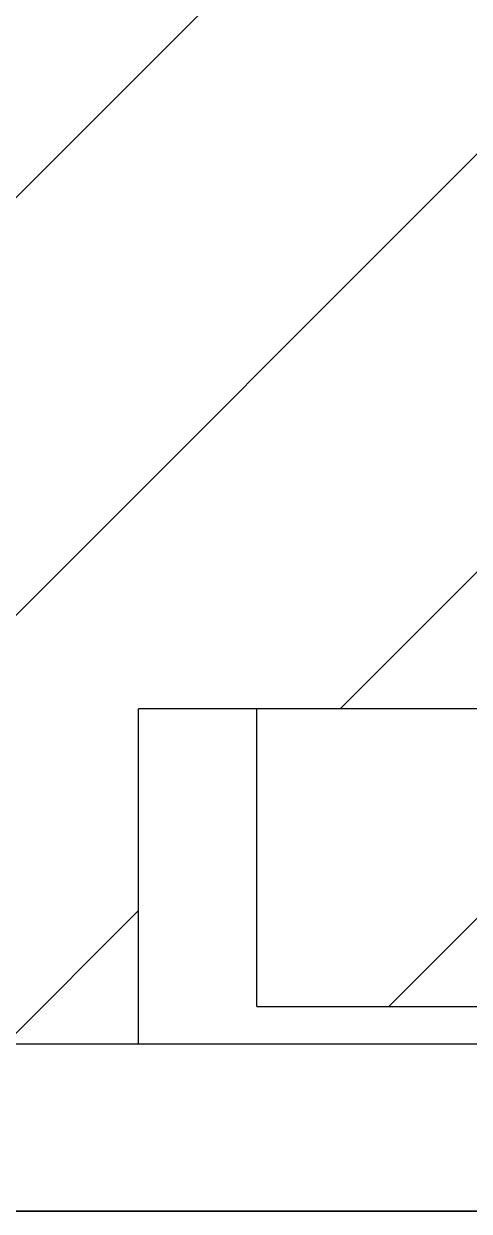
# Model space of a CAD drawing. Header units: inches. Extents: x -375 to 8535, y -477 to 12465.
# Drawn here: x 1552.93 to 1564.91, y 7842.07 to 7873.97 of the extents above; entities that cross this region are included whole.
import ezdxf

# ---------------------------------------------------------------- set-up
doc = ezdxf.new("R2010")
doc.units = ezdxf.units.IN
doc.header["$LTSCALE"] = 5
doc.layers.add('1轮廓实线层', color=7, linetype='Continuous')
doc.layers.add('5剖面线层', color=2, linetype='Continuous')

# ---------------------------------------------------------------- blocks, each defined once
blk = doc.blocks.new('30-37KW')
at = {"layer": '1轮廓实线层', "ltscale": 10}
for p, q in [((-17415.702, 2764.629), (-17326.424, 2764.629)), ((-17325.321, 2760.129), (-17465.702, 2760.129))]:
    blk.add_line(p, q, dxfattribs=at)

msp = doc.modelspace()

# ---------------------------------------------------------------- hatches: boundary and pattern name
at = {"layer": '5剖面线层'}
h = msp.add_hatch(dxfattribs=at)
h.set_pattern_fill('ANSI31', color=256, scale=2.5, style=0)
h.set_pattern_definition([(45, (-22.1376, 1186.929), (-5.61266, 5.61266), [])])
h.paths.add_polyline_path([(1556.017, 7855.57), (1570.198, 7855.57), (1570.198, 7867.97), (1570.198, 7869.57), (1570.798, 7869.57), (1570.798, 7870.57), (1574.198, 7872.533), (1577.598, 7870.57), (1577.598, 7869.57), (1578.198, 7869.57), (1578.198, 7867.97), (1578.198, 7855.57), (1586.698, 7855.57), (1586.698, 7859.57), (1586.698, 7881.57), (1570.198, 7881.57), (1570.198, 7875.07), (1449.198, 7875.07), (1449.198, 7842.07), (1499.198, 7842.07), (1499.198, 7846.57), (1556.017, 7846.57)])
h.paths.add_polyline_path([(1814.698, 7875.07), (1728.198, 7875.07), (1728.198, 7881.57), (1711.698, 7881.57), (1711.698, 7859.57), (1711.698, 7855.57), (1720.198, 7855.57), (1720.198, 7867.97), (1720.198, 7869.57), (1720.798, 7869.57), (1720.798, 7870.57), (1724.198, 7872.533), (1727.598, 7870.57), (1727.598, 7869.57), (1728.198, 7869.57), (1728.198, 7867.97), (1728.198, 7855.57), (1742.379, 7855.57), (1742.379, 7846.57), (1799.198, 7846.57), (1799.198, 7842.07), (1814.698, 7842.07)])
h.paths.add_polyline_path([(1849.198, 7842.07), (1849.198, 7875.07), (1833.698, 7875.07), (1833.698, 7842.07)])
h.paths.add_polyline_path([(1574.197, 7849.07), (1574.197, 7849.08), (1574.199, 7849.08), (1574.199, 7849.07)], flags=24)
h.paths.add_polyline_path([(1724.198, 7849.07), (1724.198, 7849.08), (1724.2, 7849.08), (1724.2, 7849.07)], flags=24)

# ---------------------------------------------------------------- linework, layer by layer
for p, q in [((1556.017, 7846.57), (1556.017, 7855.57)), ((1559.198, 7847.57), (1592.698, 7847.57))]:
    msp.add_line(p, q)
at = {"layer": '1轮廓实线层'}
for p, q in [((1587.198, 7855.57), (1556.017, 7855.57)), ((1559.198, 7847.57), (1559.198, 7855.57)), ((1449.198, 7842.07), (1849.198, 7842.07))]:
    msp.add_line(p, q, dxfattribs=at)
msp.add_lwpolyline([(1562.746, 7847.57), (1569.206, 7854.03), (1574.198, 7854.03)], dxfattribs=at)

# ---------------------------------------------------------------- block references
at = {"layer": '1轮廓实线层', "ltscale": 0.5}
msp.add_blockref('30-37KW', (18914.9, 5081.941), dxfattribs=at)

doc.saveas('drawing.dxf')
